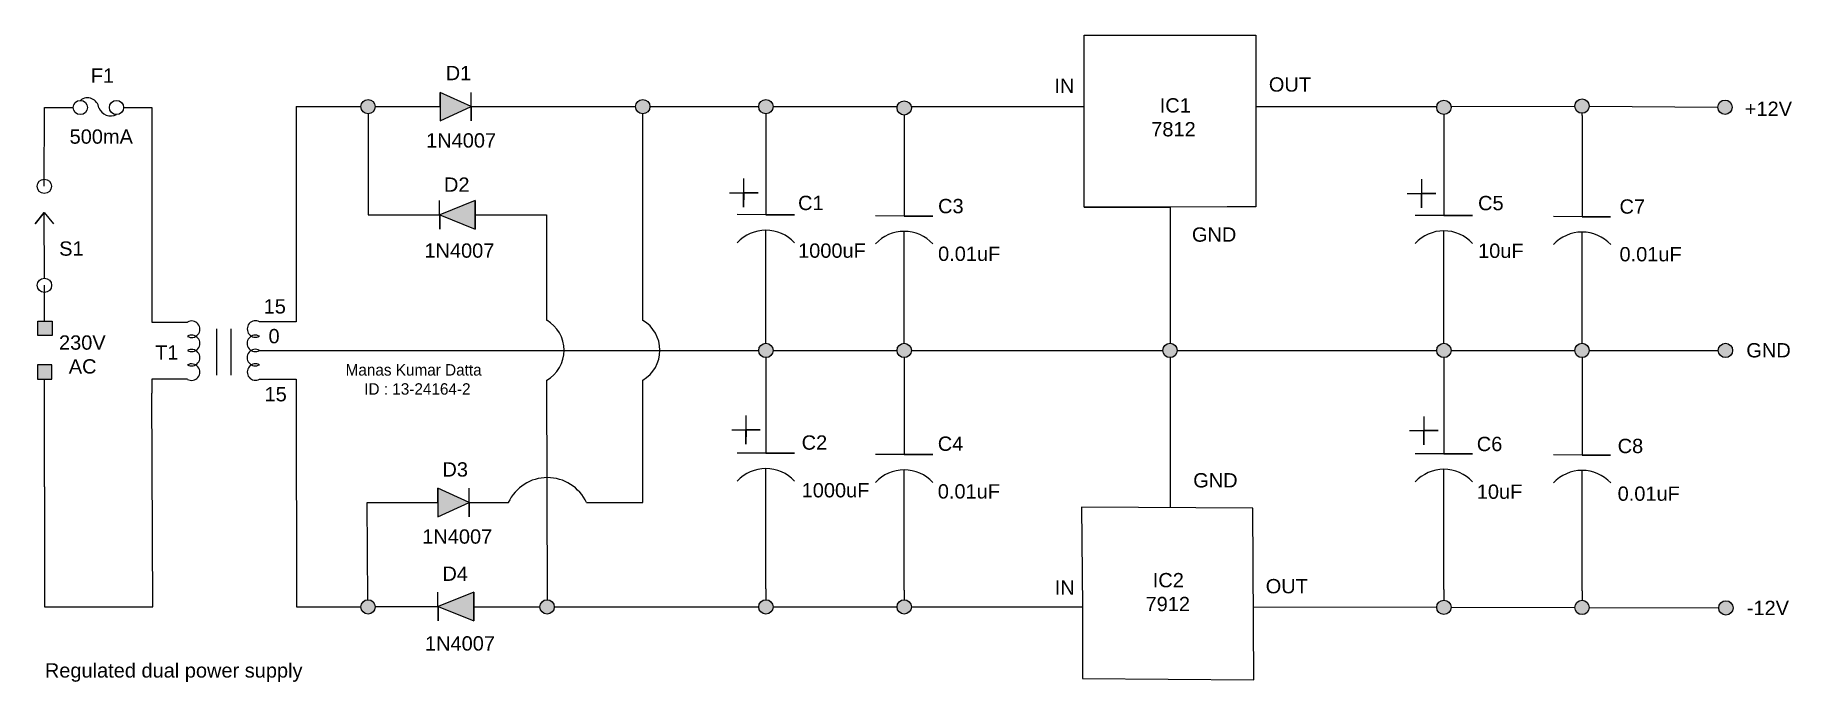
# Model space of a CAD drawing. Header units: inches. Extents: x 30 to 153, y 30 to 76.
import ezdxf

# ---------------------------------------------------------------- set-up
doc = ezdxf.new("R2010")
doc.units = ezdxf.units.IN
doc.header["$MEASUREMENT"] = 0
doc.styles.get("Standard").update_dxf_attribs({"font": 'Arial.ttf'})

msp = doc.modelspace()

# ---------------------------------------------------------------- hatches: boundary and pattern name
h = msp.add_hatch(color=256)
h.dxf.hatch_style = 1
h.paths.add_polyline_path([(31.17, 55.59), (30.67, 55.59), (30.18, 55.59), (30.17, 54.59), (31.17, 54.59)])
h.paths.add_polyline_path([(31.15, 52.53), (30.15, 52.53), (30.15, 51.53), (30.65, 51.53), (31.15, 51.53)])
h.paths.add_polyline_path([(52.77, 70.58, 1), (53.77, 70.58, 1)])
h.paths.add_polyline_path([(58.31, 71.58), (58.31, 70.58), (58.31, 69.58), (60.48, 70.58)])
h.paths.add_polyline_path([(60.77, 64.01), (58.29, 63.01), (60.77, 62.01)])
h.paths.add_polyline_path([(58.16, 43.9), (58.16, 42.9), (58.16, 41.9), (60.33, 42.9)])
h.paths.add_polyline_path([(60.66, 36.63), (58.17, 35.63), (60.66, 34.63)])
h.paths.add_polyline_path([(53.77, 35.61, 1), (52.77, 35.61, 1)])
h.paths.add_polyline_path([(71.98, 70.58, 1), (72.98, 70.58, 1)])
h.paths.add_polyline_path([(65.29, 35.61, 1), (66.29, 35.61, 1)])
h.paths.add_polyline_path([(80.59, 70.58, 1), (81.59, 70.58, 1)])
h.paths.add_polyline_path([(81.59, 53.54, 1), (80.59, 53.54, 1)])
h.paths.add_polyline_path([(80.59, 35.61, 1), (81.59, 35.61, 1)])
h.paths.add_polyline_path([(91.26, 70.49, 1), (90.26, 70.49, 1)])
h.paths.add_polyline_path([(90.26, 53.54, 1), (91.26, 53.54, 1)])
h.paths.add_polyline_path([(91.26, 35.61, 1), (90.26, 35.61, 1)])
h.paths.add_polyline_path([(109.85, 53.54, 1), (108.85, 53.54, 1)])
h.paths.add_polyline_path([(128, 70.53, 1), (129, 70.53, 1)])
h.paths.add_polyline_path([(128, 53.54, 1), (129, 53.54, 1)])
h.paths.add_polyline_path([(128, 35.58, 1), (129, 35.58, 1)])
h.paths.add_polyline_path([(137.66, 70.62, 1), (138.66, 70.62, 1)])
h.paths.add_polyline_path([(137.66, 53.54, 1), (138.66, 53.54, 1)])
h.paths.add_polyline_path([(138.66, 35.57, 1), (137.66, 35.57, 1)])
h.paths.add_polyline_path([(147.66, 70.54, 1), (148.66, 70.54, 1)])
h.paths.add_polyline_path([(147.69, 53.54, 1), (148.69, 53.54, 1)])
h.paths.add_polyline_path([(148.72, 35.54, 1), (147.72, 35.54, 1)])

# ---------------------------------------------------------------- linework, layer by layer
for p, q in [((103.35, 70.58), (103.35, 75.58)), ((103.35, 75.58), (113.35, 75.57)), ((103.35, 75.58), (115.35, 75.58)), ((115.35, 75.58), (115.35, 63.58)), ((58.31, 70.58), (58.31, 71.58)), ((58.31, 71.58), (58.31, 70.58)), ((60.48, 70.58), (58.31, 71.58)), ((60.48, 69.58), (60.49, 71.58)), ((30.63, 65.01), (30.64, 70.52)), ((30.64, 70.52), (32.65, 70.52)), ((36.18, 70.52), (38.16, 70.53)), ((38.16, 70.53), (38.16, 60.92)), ((48.25, 70.58), (48.24, 55.54)), ((48.25, 70.58), (52.77, 70.58)), ((53.27, 70.08), (53.27, 63.01)), ((53.77, 70.58), (58.31, 70.58)), ((58.31, 70.58), (58.31, 69.58)), ((58.31, 69.58), (60.48, 70.58)), ((60.48, 70.58), (60.48, 69.58)), ((60.48, 70.58), (68.17, 70.58)), ((68.17, 70.58), (71.98, 70.58)), ((72.48, 63.01), (72.48, 70.08)), ((72.98, 70.58), (80.59, 70.58)), ((72.98, 70.58), (80.59, 70.58)), ((81.09, 70.08), (81.09, 63.01)), ((81.59, 70.58), (90.27, 70.58)), ((91.25, 70.58), (103.35, 70.58)), ((103.35, 63.56), (103.35, 70.58)), ((115.35, 70.58), (128, 70.6)), ((128.5, 70.03), (128.5, 62.97)), ((128.99, 70.6), (137.66, 70.62)), ((138.16, 69.95), (138.16, 70.12)), ((138.66, 70.62), (147.66, 70.54)), ((90.76, 69.99), (90.76, 62.93)), ((138.16, 69.95), (138.16, 62.88)), ((138.16, 69.95), (138.16, 69.95)), ((79.53, 63.55), (79.55, 65.55)), ((126.94, 63.5), (126.95, 65.5)), ((58.29, 62.01), (58.27, 64.01)), ((60.77, 64.01), (58.29, 63.01)), ((60.77, 63.01), (60.77, 64.01)), ((60.77, 64.01), (60.77, 62.01)), ((60.77, 62.01), (60.77, 64.01)), ((78.54, 64.55), (80.54, 64.55)), ((79.54, 64.55), (79.53, 63.55)), ((80.54, 64.55), (79.54, 64.55)), ((125.94, 64.5), (127.94, 64.5)), ((127.94, 64.5), (126.94, 64.5)), ((126.94, 64.5), (126.94, 63.5)), ((30.63, 63.17), (29.99, 62.4)), ((29.99, 62.4), (30.63, 63.17)), ((30.64, 58.59), (30.63, 63.17)), ((30.63, 63.17), (31.27, 62.4)), ((53.27, 63.01), (58.29, 63.01)), ((58.29, 63.01), (60.77, 62.01)), ((58.29, 63.01), (58.29, 62.01)), ((60.77, 62.01), (60.77, 63.01)), ((60.77, 63.01), (65.75, 63.01)), ((65.75, 63.01), (65.75, 55.64)), ((72.49, 55.64), (72.48, 63.01)), ((83.09, 63.01), (79.09, 63.03)), ((81.09, 63.01), (82.09, 63.01)), ((82.09, 63.01), (83.09, 63.01)), ((92.76, 62.93), (88.76, 62.94)), ((90.76, 62.93), (91.76, 62.93)), ((91.76, 62.93), (92.76, 62.93)), ((113.35, 63.57), (103.35, 63.56)), ((103.35, 63.56), (109.35, 63.56)), ((109.35, 63.56), (109.35, 54.04)), ((115.35, 63.58), (113.35, 63.57)), ((130.5, 62.97), (126.5, 62.98)), ((128.5, 62.97), (129.5, 62.97)), ((129.5, 62.97), (130.5, 62.97)), ((140.16, 62.88), (136.16, 62.89)), ((138.16, 62.88), (139.16, 62.88)), ((139.16, 62.88), (140.16, 62.88)), ((81.09, 61.15), (81.09, 61.94)), ((90.76, 61.07), (90.76, 61.85)), ((128.5, 61.11), (128.5, 61.9)), ((138.16, 61.02), (138.16, 61.81)), ((38.16, 60.92), (38.16, 55.52)), ((81.09, 54.04), (81.09, 61.15)), ((90.76, 54.04), (90.76, 61.07)), ((128.5, 54.04), (128.5, 61.11)), ((138.16, 54.04), (138.16, 61.02)), ((30.64, 55.59), (30.64, 58.09)), ((30.64, 58.09), (30.64, 58.09)), ((30.17, 54.59), (30.18, 55.59)), ((30.18, 55.59), (30.67, 55.59)), ((30.64, 55.59), (30.67, 55.59)), ((30.67, 55.59), (31.17, 55.59)), ((31.17, 55.59), (31.17, 54.59)), ((38.16, 55.52), (40.64, 55.52)), ((48.24, 55.54), (45.68, 55.54)), ((31.17, 54.59), (30.17, 54.59)), ((42.68, 55.04), (42.68, 51.8)), ((42.68, 55.04), (42.68, 51.8)), ((43.67, 55.04), (43.67, 51.8)), ((45.68, 53.54), (68.17, 53.54)), ((68.17, 53.54), (80.59, 53.54)), ((81.09, 53.04), (81.09, 46.35)), ((81.59, 53.54), (90.26, 53.54)), ((90.76, 53.04), (90.76, 46.26)), ((91.26, 53.54), (103.48, 53.54)), ((103.48, 53.54), (108.85, 53.54)), ((109.35, 53.04), (109.35, 42.55)), ((109.85, 53.54), (128, 53.54)), ((128.5, 53.04), (128.5, 46.3)), ((129, 53.54), (137.5, 53.54)), ((137.5, 53.54), (137.66, 53.54)), ((138.16, 53.04), (138.16, 46.22)), ((138.66, 53.54), (147.69, 53.54)), ((31.15, 52.53), (30.15, 52.53)), ((30.15, 52.53), (30.15, 51.53)), ((31.15, 51.53), (31.15, 52.53)), ((30.15, 51.53), (30.65, 51.53)), ((30.65, 44.01), (30.65, 51.53)), ((30.65, 51.53), (31.15, 51.53)), ((40.65, 51.52), (38.15, 51.52)), ((38.15, 51.52), (38.15, 50.56)), ((38.22, 35.61), (38.15, 50.56)), ((45.68, 51.53), (48.24, 51.53)), ((48.24, 51.53), (48.24, 50.51)), ((48.24, 50.51), (48.26, 35.61)), ((65.75, 51.46), (65.79, 36.11)), ((72.49, 42.9), (72.49, 51.46)), ((78.7, 47.98), (80.7, 47.98)), ((79.69, 46.98), (79.7, 48.98)), ((79.7, 47.98), (79.69, 46.98)), ((80.7, 47.98), (79.7, 47.98)), ((126.1, 47.93), (128.1, 47.93)), ((127.1, 46.93), (127.11, 48.93)), ((128.1, 47.93), (127.1, 47.93)), ((127.1, 47.93), (127.1, 46.93)), ((83.09, 46.35), (79.09, 46.36)), ((81.09, 46.35), (82.09, 46.35)), ((82.09, 46.35), (83.09, 46.35)), ((92.76, 46.26), (88.76, 46.27)), ((90.76, 46.26), (91.76, 46.26)), ((91.76, 46.26), (92.76, 46.26)), ((130.5, 46.3), (126.5, 46.32)), ((128.5, 46.3), (129.5, 46.3)), ((129.5, 46.3), (130.5, 46.3)), ((140.16, 46.22), (136.16, 46.23)), ((138.16, 46.22), (139.16, 46.22)), ((139.16, 46.22), (140.16, 46.22)), ((81.09, 44.49), (81.09, 45.27)), ((81.09, 36.87), (81.09, 44.49)), ((90.76, 44.4), (90.76, 45.19)), ((90.76, 36.78), (90.76, 44.4)), ((128.5, 44.44), (128.5, 45.23)), ((128.5, 36.83), (128.5, 44.44)), ((138.16, 44.36), (138.16, 45.14)), ((138.16, 36.74), (138.16, 44.36)), ((30.65, 44.01), (30.65, 36.54)), ((58.16, 42.9), (58.16, 43.9)), ((58.16, 43.9), (58.16, 42.9)), ((60.33, 42.9), (58.16, 43.9)), ((60.33, 41.9), (60.35, 43.9)), ((53.2, 42.91), (55.52, 42.91)), ((53.26, 36.11), (53.2, 42.91)), ((53.2, 42.9), (58.16, 42.9)), ((58.16, 42.9), (58.16, 41.9)), ((58.16, 41.9), (60.33, 42.9)), ((60.33, 42.9), (60.33, 41.9)), ((60.33, 42.9), (60.34, 42.9)), ((60.34, 42.9), (63.08, 42.9)), ((68.55, 42.9), (72.49, 42.9)), ((115.15, 42.51), (103.15, 42.58)), ((103.15, 42.58), (103.22, 35.61)), ((115.22, 30.51), (115.15, 42.51)), ((81.09, 36.87), (81.09, 36.11)), ((30.65, 36.54), (30.65, 35.61)), ((53.76, 35.63), (58.17, 35.63)), ((58.17, 34.63), (58.16, 36.63)), ((60.66, 36.63), (58.17, 35.63)), ((58.17, 35.63), (60.66, 34.63)), ((58.17, 35.63), (58.17, 34.63)), ((60.66, 35.63), (60.66, 36.63)), ((60.66, 36.63), (60.66, 34.63)), ((60.66, 34.63), (60.66, 36.63)), ((60.66, 34.63), (60.66, 35.63)), ((90.76, 36.78), (90.76, 36.11)), ((128.5, 36.83), (128.5, 36.08)), ((138.16, 36.74), (138.16, 36.07)), ((30.65, 35.61), (38.22, 35.61)), ((48.26, 35.61), (52.77, 35.61)), ((60.66, 35.61), (65.29, 35.61)), ((66.29, 35.61), (68.23, 35.61)), ((68.23, 35.61), (80.59, 35.61)), ((81.59, 35.61), (90.26, 35.61)), ((91.26, 35.61), (103.22, 35.61)), ((103.22, 35.61), (103.22, 30.61)), ((115.19, 35.61), (128, 35.59)), ((129, 35.58), (137.66, 35.57)), ((138.66, 35.56), (147.72, 35.54)), ((103.22, 30.61), (115.22, 30.51))]:
    msp.add_line(p, q)
for centre in [(33.15, 70.52), (35.68, 70.52), (53.27, 70.58), (72.48, 70.58), (81.09, 70.58), (90.76, 70.49), (128.5, 70.53), (138.16, 70.62), (148.16, 70.54), (30.63, 65.01), (30.64, 58.09), (81.09, 53.54), (90.76, 53.54), (109.35, 53.54), (128.5, 53.54), (138.16, 53.54), (148.19, 53.54), (53.27, 35.61), (65.79, 35.61), (81.09, 35.61), (90.76, 35.61), (128.5, 35.58), (138.16, 35.57), (148.22, 35.54)]:
    msp.add_circle(centre, 0.5)
for centre, radius, start, end in [((33.65, 70.4), 0.796, 6.753, 128.6751), ((35.28, 70.84), 0.906, 202.0111, 296.3195), ((81.09, 59.21), 2.73, 42.7842, 137.2158), ((90.76, 59.13), 2.73, 42.7842, 137.2158), ((128.5, 59.17), 2.73, 42.7842, 137.2158), ((138.16, 59.08), 2.73, 42.7842, 137.2158), ((40.93, 55.02), 0.577, 239.5973, 120.019), ((45.4, 55.04), 0.579, 60.4222, 299.2211), ((64.57, 53.55), 2.41, 299.5929, 60.4071), ((71.25, 53.55), 2.43, 300.6396, 59.3604), ((40.93, 54.03), 0.577, 240.1064, 120.588), ((45.39, 54.03), 0.576, 59.4942, 300.312), ((40.93, 53.03), 0.578, 240.3928, 120.2097), ((45.39, 53.04), 0.577, 60.1994, 300.2268), ((40.93, 52.02), 0.579, 240.5622, 119.6689), ((45.4, 52.03), 0.578, 60.1811, 299.4561), ((65.81, 41.64), 3.01, 24.7963, 155.2037), ((81.09, 42.55), 2.73, 42.7842, 137.2158), ((90.76, 42.46), 2.73, 42.7842, 137.2158), ((128.5, 42.5), 2.73, 42.7842, 137.2158), ((138.16, 42.42), 2.73, 42.7842, 137.2158)]:
    msp.add_arc(centre, radius, start, end)

# ---------------------------------------------------------------- texts
at = {"attachment_point": 1}
for s, width, insert, char_height in [('F1', 6.6157, (33.88, 73.25), 1), ('D1', 3.6693, (58.7, 73.43), 1), ('IN', 4.3962, (101.26, 72.54), 1), ('OUT', 4.5937, (116.26, 72.63), 1), ('\\pi2.0997;IC1\\P\\pi1.5062;7812', 5.9865, (106.53, 71.17), 1), ('+12V', 8.1271, (149.54, 70.93), 1), ('500mA', 3.9204, (32.4, 68.99), 1), ('1N4007', 4.4613, (57.33, 68.72), 1), ('D2', 3.5096, (58.58, 65.63), 1), ('C1\\P\\P1000uF', 4.8921, (83.34, 64.35), 1), ('C3\\P\\P0.01uF', 7.9756, (93.13, 64.13), 1), ('C5\\P\\P10uF', 4.166, (130.89, 64.34), 1), ('C7\\P\\P0.01uF', 4.9217, (140.78, 64.1), 1), ('GND', 5.1942, (110.88, 62.14), 1), ('S1', 1.4701, (31.67, 61.16), 1), ('1N4007', 4.9794, (57.21, 61.02), 1), ('15', 2.9066, (45.97, 57.12), 1), ('\\pi0.4893;230V\\P\\pi1.1714;AC', 4.2119, (31.17, 54.59), 1), ('0', 0.8769, (46.31, 55.04), 1), ('GND', 9.4618, (149.65, 54.05), 1), ('T1', 2.0947, (38.38, 53.9), 1), ('\\pi0.75012;{\\fApple Chancery|b0|i0|c0|p0;Manas Kumar Datta\\P\\pi2.053;ID : 13-24164-2}', 12.3949, (50.95, 52.58), 0.8), ('15', 1.6731, (46.03, 50.98), 1), ('C2\\P\\P1000uF', 4.1268, (83.59, 47.6), 1), ('C4\\P\\P0.01uF', 5.6105, (93.11, 47.52), 1), ('C6\\P\\P10uF', 4.3065, (130.8, 47.5), 1), ('C8\\P\\P0.01uF', 5.4002, (140.65, 47.36), 1), ('D3', 4.3848, (58.47, 45.72), 1), ('GND', 7.5932, (110.97, 44.96), 1), ('1N4007', 5.4253, (57.06, 41.03), 1), ('D4', 4.1618, (58.47, 38.43), 1), ('IN', 6.1443, (101.29, 37.46), 1), ('\\pi1.6127;IC2\\P\\pi1.1079;7912', 5.19, (106.53, 37.98), 1), ('OUT', 4.7259, (116.04, 37.56), 1), ('-12V', 5.1558, (149.68, 36.04), 1), ('1N4007', 4.344, (57.25, 33.56), 1), ('Regulated dual power supply', 35.8752, (30.67, 31.67), 1)]:
    msp.add_mtext_dynamic_manual_height_columns(s, width=width, gutter_width=1, heights=[0], dxfattribs=dict(at, insert=insert, char_height=char_height))

doc.saveas('drawing.dxf')
